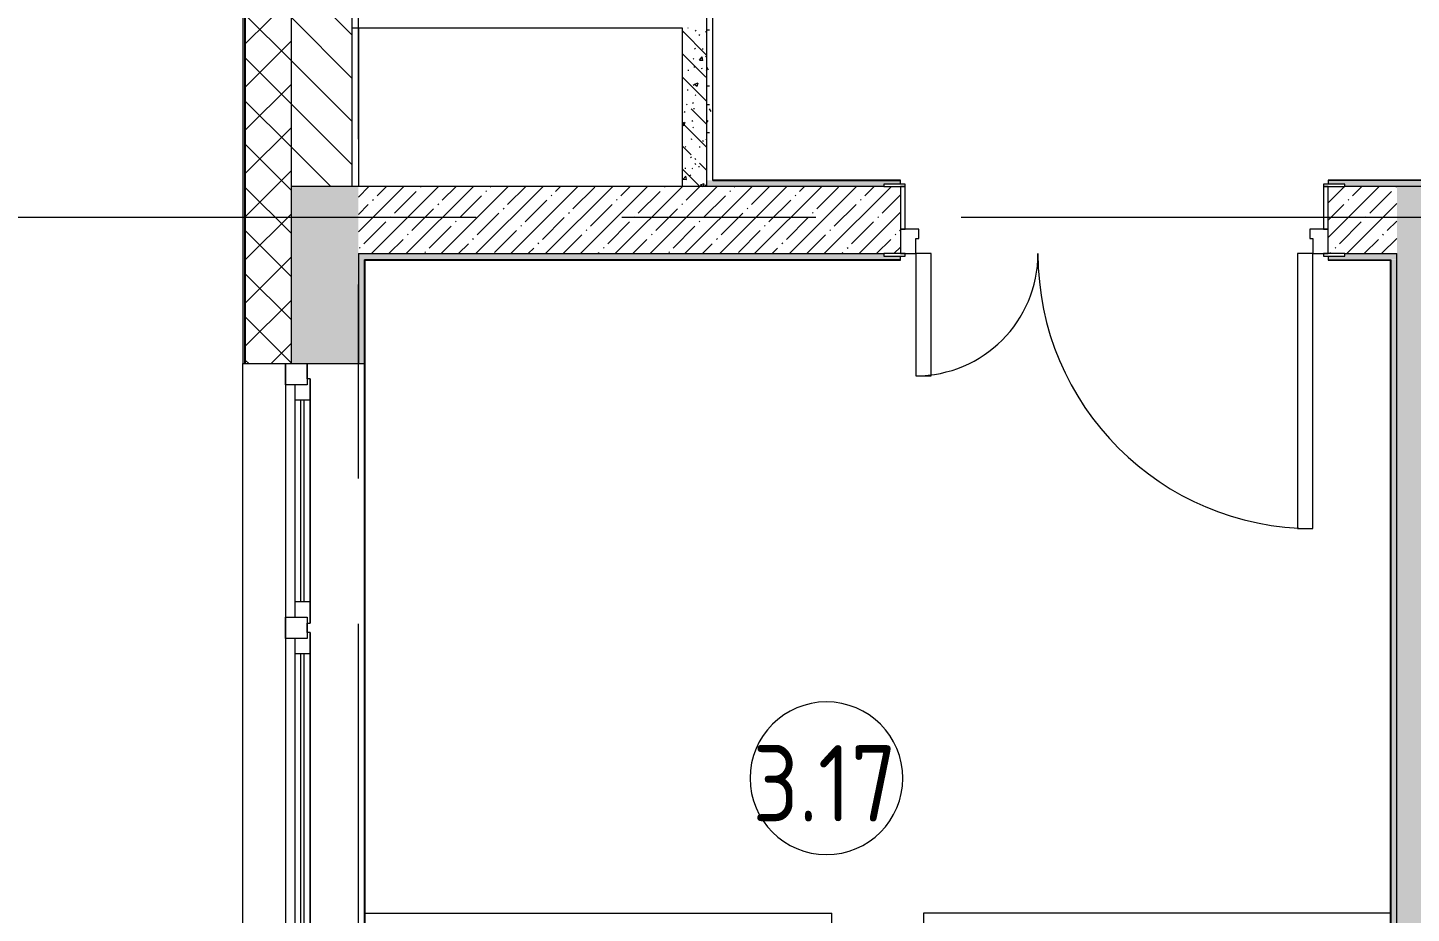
# Model space of a CAD drawing. Header units: millimetres. Extents: x -5714 to 188114, y -8553 to 29000.
# Drawn here: x -973 to 3557, y 5520 to 8420 of the extents above; entities that cross this region are included whole.
import ezdxf

# ---------------------------------------------------------------- set-up
doc = ezdxf.new("R2010")
doc.units = ezdxf.units.MM
doc.linetypes.add('Осевая', pattern=[3175, 635, -476.25, 1587.5, -476.25])
for name, color, linetype, lineweight in [('A-AREA-IDEN', 7, 'Continuous', 9), ('A-DOOR', 7, 'Continuous', 9), ('A-DOOR-1', 7, 'Continuous', 13), ('A-DOOR-FRAM', 7, 'Continuous', 13), ('A-GLAZ', 7, 'Continuous', 9), ('A-GLAZ-1', 7, 'Continuous', 13), ('A-WALL', 7, 'Continuous', 9), ('I-WALL', 7, 'Continuous', 9), ('S-STRS-1', 7, 'Continuous', 9), ('Оси-2', 7, 'Осевая', 9)]:
    doc.layers.add(name, color=color, linetype=linetype, lineweight=lineweight)
doc.layers.add('A-WALL-1', color=7, linetype='Continuous', lineweight=9, true_color=0x3c3c3c)
doc.layers.add('A-WALL-FNSH-1', color=7, linetype='Continuous', lineweight=9, true_color=0x3c3c3c)
doc.styles.add('GOST Common', font='GOST_Common.ttf', dxfattribs={"width": 0.9, "height": 250})
pattern_1 = [(45, (0, 0), (-57.0246, 57.0246), []), (45, (57.025, 0), (-57.0246, 57.0246), [100.806, -20.161, 3.353, -16.808])]
pattern_2 = [(0, (0, 0), (121.92, 30.48), [10.058, -81.382, 10.058, -81.382, -487.68]), (0, (0, 0), (121.92, 30.48), [-182.88, 10.058, -172.822, 10.058, -81.382, -213.36]), (0, (0, 0), (121.92, 30.48), [-457.2, 10.058, -50.902, 10.058, -142.342]), (120, (45.72, 15.24), (-87.356454, 90.345817), [10.058, -81.382, 10.058, -81.382, -487.68]), (120, (45.72, 15.24), (-87.356454, 90.345817), [-182.88, 10.058, -172.822, 10.058, -81.382, -213.36]), (120, (45.72, 15.24), (-87.356454, 90.345817), [-457.2, 10.058, -50.902, 10.058, -142.342]), (240, (60.96, 76.2), (-34.563546, -120.825817), [10.058, -81.382, 10.058, -81.382, -487.68]), (240, (60.96, 76.2), (-34.563546, -120.825817), [-182.88, 10.058, -172.822, 10.058, -81.382, -213.36]), (240, (60.96, 76.2), (-34.563546, -120.825817), [-457.2, 10.058, -50.902, 10.058, -142.342])]

# ---------------------------------------------------------------- blocks, each defined once
blk = doc.blocks.new('120_Окно_СКБ_2Ст - 120_Окно_СКБ_2Ст 2100х2400 _мал створка справа_-V9-План размещения напольных электротехнических лючков и розеток 3 этажа в осях 1-12')
at = {"layer": 'A-GLAZ'}
for p, q in [((1050, -57), (-1050, -57)), ((-1050, -127), (-1000, -127)), ((-930, -107), (100, -107)), ((100, -117), (-930, -117)), ((170, -127), (200, -127)), ((270, -107), (930, -107)), ((930, -117), (270, -117)), ((1000, -127), (1050, -127))]:
    blk.add_line(p, q, dxfattribs=at)
at = {"layer": 'A-GLAZ-1'}
for p, q in [((-1050, -127), (-1050, -57)), ((-1050, -57), (-980, -57)), ((-980, -57), (-980, -127)), ((150, -87), (-980, -87)), ((-980, -87), (-980, -127)), ((-930, -137), (-930, -87)), ((100, -137), (100, -87)), ((150, -127), (150, -57)), ((150, -57), (220, -57)), ((150, -127), (150, -87)), ((220, -57), (220, -127)), ((980, -87), (220, -87)), ((220, -87), (220, -127)), ((270, -137), (270, -87)), ((930, -137), (930, -87)), ((980, -127), (980, -57)), ((980, -57), (1050, -57)), ((980, -127), (980, -87)), ((1050, -57), (1050, -127)), ((-980, -127), (-1050, -127)), ((-980, -127), (-1000, -127)), ((-1000, -127), (-1000, -137)), ((220, -127), (150, -127)), ((170, -127), (150, -127)), ((170, -137), (170, -127)), ((220, -127), (200, -127)), ((200, -127), (200, -137)), ((1050, -127), (980, -127)), ((1000, -127), (980, -127)), ((1000, -137), (1000, -127)), ((-1000, -137), (170, -137)), ((170, -137), (-1000, -137)), ((200, -137), (1000, -137)), ((1000, -137), (200, -137))]:
    blk.add_line(p, q, dxfattribs=at)
blk = doc.blocks.new('110_Дверь_СКБ_2Ст - Д-1 Лестничная клетка EIS60-24280000-План размещения напольных электротехнических лючков и розеток 3 этажа в осях 1-12')
at = {"layer": 'A-DOOR'}
for centre, radius, start, end in [((-637.5, 110), 900, 0, 90), ((662.5, 110), 400, 90, 180)]:
    blk.add_arc(centre, radius, start, end, dxfattribs=at)
at = {"layer": 'A-DOOR-1'}
for p, q in [((-637.5, 1010), (-637.5, 110)), ((-587.5, 1010), (-637.5, 1010)), ((-587.5, 110), (-587.5, 1010)), ((662.5, 510), (612.5, 510)), ((612.5, 510), (612.5, 110)), ((662.5, 110), (662.5, 510)), ((-637.5, 110), (-587.5, 110)), ((612.5, 110), (662.5, 110))]:
    blk.add_line(p, q, dxfattribs=at)
at = {"layer": 'A-DOOR-FRAM'}
for p, q in [((-672.5, 118), (-742.5, 118)), ((-742.5, 118), (-742.5, 110)), ((-742.5, 110), (-672.5, 110)), ((-637.5, 110), (-687.5, 110)), ((-687.5, 110), (-687.5, 30)), ((-672.5, 110), (-672.5, 118)), ((-637.5, 60), (-637.5, 110)), ((662.5, 110), (662.5, 60)), ((712.5, 110), (662.5, 110)), ((767.5, 118), (697.5, 118)), ((697.5, 118), (697.5, 110)), ((697.5, 110), (767.5, 110)), ((712.5, 30), (712.5, 110)), ((767.5, 110), (767.5, 118)), ((-627.5, 60), (-637.5, 60)), ((-627.5, 30), (-627.5, 60)), ((662.5, 60), (652.5, 60)), ((652.5, 60), (652.5, 30)), ((-687.5, 30), (-627.5, 30)), ((-672.5, 30), (-687.5, 30)), ((-687.5, 30), (-687.5, -110)), ((-672.5, -110), (-672.5, 30)), ((652.5, 30), (712.5, 30)), ((712.5, 30), (697.5, 30)), ((697.5, 30), (697.5, -110)), ((712.5, -110), (712.5, 30)), ((-672.5, -110), (-742.5, -110)), ((-742.5, -110), (-742.5, -118)), ((-742.5, -118), (-672.5, -118)), ((-687.5, -110), (-672.5, -110)), ((-672.5, -118), (-672.5, -110)), ((697.5, -110), (712.5, -110)), ((767.5, -110), (697.5, -110)), ((697.5, -110), (697.5, -118)), ((697.5, -118), (767.5, -118)), ((767.5, -118), (767.5, -110))]:
    blk.add_line(p, q, dxfattribs=at)
blk = doc.blocks.new('Марка_Помещения - Номер-25198446-План размещения напольных электротехнических лючков и розеток 3 этажа в осях 1-12')
at = {"layer": 'A-AREA-IDEN'}
for start, end in [(360, 180), (180, 360)]:
    blk.add_arc((0, 0), 2.5, start, end, dxfattribs=at)

msp = doc.modelspace()

# ---------------------------------------------------------------- hatches: boundary and pattern name
at = {"layer": 'A-WALL'}
h = msp.add_hatch(dxfattribs=at)
h.set_pattern_fill('FP_9', color=256, style=0, pattern_type=2)
h.set_pattern_definition([(45, (0, 0), (-70.7107, 70.7107), []), (135, (0, 0), (-70.7107, -70.7107), [])])
h.paths.add_polyline_path([(-260, -100), (-110, -100), (-110, 5220), (-260, 5220), (-260, 4373.9)])
h.paths.add_polyline_path([(-260, 7320), (-110, 7320), (-110, 8520), (-260, 8520), (-260, 7539.4)])
h.paths.add_polyline_path([(-260, 10820), (-110, 10820), (-110, 12220), (-260, 12220), (-260, 11232.5)])
h.paths.add_polyline_path([(-110, 13120), (-110, 15073), (-260, 15073), (-260, 13120)])
at = {"layer": 'I-WALL'}
h = msp.add_hatch(dxfattribs=at)
h.set_pattern_fill('FP_8', color=256, style=0, pattern_type=2)
h.set_pattern_definition([(135, (0, 0), (-70.7107, -70.7107), [])])
h.paths.add_polyline_path([(90, 7900), (90, 8520), (-110, 8520), (-110, 7900)])
h.paths.add_polyline_path([(-110, 10820), (90, 10820), (90, 10900), (-110, 10900)])
h.paths.add_polyline_path([(90, 11400), (90, 12220), (-110, 12220), (-110, 11400)])
h.paths.add_polyline_path([(57.8, 13120), (90, 13120), (90, 14680), (-110, 14680), (-110, 13120)])
h = msp.add_hatch(dxfattribs=at)
h.set_pattern_fill('FP_35', color=256, style=0, pattern_type=2)
h.set_pattern_definition(pattern_2)
h.paths.add_polyline_path([(1250, 7920), (1270, 7920), (1270, 8520), (1250, 8520), (1250, 8420)])
h = msp.add_hatch(dxfattribs=at)
h.set_pattern_fill('FP_17', color=256, style=0, pattern_type=2)
h.set_pattern_definition([(135, (0, 0), (-75.4342, -75.4342), [106.68, -17.78, 3.556, -17.78]), (135, (0, 75.39), (-75.4342, -75.4342), []), (50, (0, 0), (127.5292, -11.1576), [13.335, -146.685]), (355, (0, 0), (-24.6697, 133.74), [10.668, -117.348]), (100.451, (10.63, -0.93), (102.8597, 122.5818), [11.333, -124.663]), (46.184, (0, 35.56), (189.7552, -29.4304), [20.002, -220.027]), (96.636, (15.81, 33.1), (166.182, 173.1996), [17, -186.995]), (351.184, (0, 35.56), (166.184, 173.1976), [16.002, -176.022]), (21, (17.78, 26.67), (106.1303, -71.586), [13.335, -146.685]), (326, (17.78, 26.67), (43.2619, 128.9318), [10.668, -117.348]), (71.451, (26.62, 20.7), (149.392, 57.345), [11.333, -124.663]), (37.5, (0, 0), (2.16223, 59.18836), [3.353, -112.573, 3.353, -115.773, -117.792]), (37.5, (0, 0), (2.16223, 59.18836), [-235.052, 3.353, -114.44]), (7.5, (0, 0), (46.77386, 70.12615), [3.353, -64.567, 3.353, -109.906, -44.894]), (7.5, (0, 0), (46.77386, 70.12615), [-181.178, 3.353, -41.542]), (327.5, (-39.65, 0), (94.91367, -4.0101), [3.353, -41.097, 3.353, -135.331, -184.023]), (327.5, (-39.65, 0), (94.91367, -4.0101), [-183.134, 3.353, -180.67]), (317.5, (-57.43, 0), (103.6906, 17.7988), [3.353, -54.432, 3.353, -88.748, -130.683]), (317.5, (-57.43, 0), (103.6906, 17.7988), [-149.885, 3.353, -127.33])])
h.paths.add_polyline_path([(1250, 7900), (1250, 8420), (1170, 8420), (1170, 7900)])
h = msp.add_hatch(dxfattribs=at)
h.set_pattern_fill('FP_10', color=256, style=0, pattern_type=2)
h.set_pattern_definition(pattern_1)
h.paths.add_polyline_path([(-110, -100), (110, -100), (110, 5220), (-110, 5220), (-110, 4373.9)])
h.paths.add_polyline_path([(110, 7320), (110, 7900), (-110, 7900), (-110, 7320)])
h = msp.add_hatch(dxfattribs=at)
h.set_pattern_fill('FP_10', color=256, style=0, pattern_type=2)
h.set_pattern_definition(pattern_1)
h.paths.add_polyline_path([(3750, 7680), (3750, 7900), (3730, 7900), (3730, 7680)])
h.paths.add_polyline_path([(3357.5, 7680), (3510, 7680), (3510, 7900), (3285, 7900), (3285, 7680), (3340, 7680)])
h.paths.add_polyline_path([(1830, 7680), (1885, 7680), (1885, 7900), (110, 7900), (110, 7680), (1067.4, 7680)])
h = msp.add_hatch(dxfattribs=at)
h.set_pattern_fill('FP_35', color=256, style=0, pattern_type=2)
h.set_pattern_definition(pattern_2)
h.paths.add_polyline_path([(38086.5, 7900), (38282.7, 7900.8), (38282.7, 7920), (33010, 7920), (33010, 7900), (37990, 7900)])
h.paths.add_polyline_path([(30510, 7900), (30510, 7920), (27465, 7920), (27465, 7908), (27495, 7908), (27495, 7900), (29809.7, 7900)])
h.paths.add_polyline_path([(26335, 7900), (26335, 7908), (26365, 7908), (26365, 7920), (24051, 7920), (24051, 7900), (26160, 7900)])
h.paths.add_polyline_path([(22611, 7900), (22611, 7920), (15009.3, 7920), (15009.3, 7900), (22605.8, 7900)])
h.paths.add_polyline_path([(13182.7, 7900), (13569.3, 7900), (13569.3, 7920), (6530, 7920), (6530, 7900), (12760, 7900)])
h.paths.add_polyline_path([(3759.7, 7900), (4030, 7900), (4030, 7920), (3285, 7920), (3285, 7908), (3340, 7908), (3340, 7900), (3730, 7900)])
h.paths.add_polyline_path([(1830, 7900), (1830, 7908), (1885, 7908), (1885, 7920), (1250, 7920), (1250, 7900)])
h = msp.add_hatch(dxfattribs=at)
h.set_pattern_fill('FP_10', color=256, style=0, pattern_type=2)
h.set_pattern_definition(pattern_1)
h.paths.add_polyline_path([(3510, -100), (3730, -100), (3730, 7900), (3510, 7900), (3510, 120)])
h = msp.add_hatch(dxfattribs=at)
h.set_pattern_fill('FP_35', color=256, style=0, pattern_type=2)
h.set_pattern_definition(pattern_2)
h.paths.add_polyline_path([(3510, 7660), (3510, 7680), (3340, 7680), (3340, 7672), (3285, 7672), (3285, 7660), (3490, 7660)])
h.paths.add_polyline_path([(1885, 7660), (1885, 7672), (1830, 7672), (1830, 7680), (110, 7680), (110, 7660), (1865, 7660)])
h = msp.add_hatch(dxfattribs=at)
h.set_pattern_fill('FP_35', color=256, style=0, pattern_type=2)
h.set_pattern_definition(pattern_2)
h.paths.add_polyline_path([(110, 120), (130, 120), (130, 5220), (110, 5220), (110, 4373.9)])
h.paths.add_polyline_path([(130, 7320), (130, 7660), (110, 7660), (110, 7320)])
h = msp.add_hatch(dxfattribs=at)
h.set_pattern_fill('FP_35', color=256, style=0, pattern_type=2)
h.set_pattern_definition(pattern_2)
h.paths.add_polyline_path([(3490, 140), (3510, 140), (3510, 7660), (3490, 7659), (3490, 141)])

# ---------------------------------------------------------------- linework, layer by layer
at = {"layer": 'A-WALL'}
for p, q in [((-263, 8520), (-263, 7320)), ((-260, 8520), (-260, 7320)), ((-110, 8520), (-110, 7320)), ((1250, 8500), (1250, 7900)), ((1830, 7900), (1250, 7900)), ((1271, 7921), (1271, 7920)), ((4030, 7900), (3340, 7900)), ((110, 7680), (1830, 7680)), ((110, 7680), (110, 7320)), ((130, 7660), (130, 7320)), ((130, 7320), (130, 7660)), ((1885, 7660), (130, 7660)), ((3285, 7660), (3490, 7660)), ((3340, 7680), (3510, 7680)), ((3490, 7659), (3489, 7659)), ((3510, 120), (3510, 7680)), ((-268, 5220), (-268, 7320))]:
    msp.add_line(p, q, dxfattribs=at)
at = {"layer": 'A-WALL-1'}
for p, q in [((90, 7900), (90, 8540)), ((1270, 7920), (1270, 8520)), ((90, 8420), (1170, 8420)), ((1170, 8420), (1170, 7900)), ((1250, 7900), (-110, 7900)), ((1271, 7920), (1270, 7920)), ((1885, 7908), (1885, 7920)), ((4030, 7920), (3285, 7920)), ((3285, 7920), (3285, 7908)), ((1885, 7660), (1885, 7672)), ((3285, 7672), (3285, 7660)), ((3490, 7660), (3490, 141)), ((-260, 7320), (130, 7320))]:
    msp.add_line(p, q, dxfattribs=at)
at = {"layer": 'A-WALL-FNSH-1'}
for p, q in [((-268, 8520), (-268, 7320)), ((1271, 7921), (1271, 8521)), ((1885, 7921), (1271, 7921)), ((1271, 7920), (1885, 7920)), ((1885, 7920), (1885, 7921)), ((4030, 7921), (3285, 7921)), ((3285, 7921), (3285, 7920)), ((130, 7659), (1885, 7659)), ((131, 7659), (131, 7660)), ((1885, 7659), (1885, 7660)), ((3285, 7660), (3285, 7659)), ((3285, 7659), (3489, 7659)), ((-268, 7320), (-260, 7320)), ((130, 7320), (131, 7320))]:
    msp.add_line(p, q, dxfattribs=at)
at = {"layer": 'I-WALL'}
for p, q in [((110, 8420), (110, 7900)), ((131, 7659), (131, 141)), ((3489, 5459.5), (3489, 7659)), ((130, 5220), (130, 7320)), ((130, 7320), (130, 5220)), ((130, 7320), (131, 7320)), ((131, 5620), (130, 5620)), ((130, 5527.5), (131, 5527.5))]:
    msp.add_line(p, q, dxfattribs=at)
at = {"layer": 'S-STRS-1'}
for p, q in [((130, 5520), (1660, 5520)), ((1660, 5220), (1660, 5520)), ((3490, 5520), (1960, 5520)), ((1960, 5520), (1960, 5220)), ((3490, 5520), (1960, 5520))]:
    msp.add_line(p, q, dxfattribs=at)
at = {"layer": 'Оси-2'}
for p, q in [((110, 593.7), (110, 12880)), ((-2202.5, 7800), (36260, 7800))]:
    msp.add_line(p, q, dxfattribs=at)

# ---------------------------------------------------------------- block references
at = {"layer": 'A-AREA-IDEN', "xscale": 99.99999999999993, "yscale": 99.99999999999993, "zscale": 99.99999999999993}
msp.add_blockref('Марка_Помещения - Номер-25198446-План размещения напольных электротехнических лючков и розеток 3 этажа в осях 1-12', (1642.5, 5962.3), dxfattribs=at)
at = {"layer": 'A-DOOR', "rotation": 180}
msp.add_blockref('110_Дверь_СКБ_2Ст - Д-1 Лестничная клетка EIS60-24280000-План размещения напольных электротехнических лючков и розеток 3 этажа в осях 1-12', (2597.5, 7790), dxfattribs=at)
at = {"layer": 'A-GLAZ', "rotation": 89.99999999999991}
msp.add_blockref('120_Окно_СКБ_2Ст - 120_Окно_СКБ_2Ст 2100х2400 _мал створка справа_-V9-План размещения напольных электротехнических лючков и розеток 3 этажа в осях 1-12', (-185, 6270), dxfattribs=at)

# ---------------------------------------------------------------- texts
at = {"layer": 'A-AREA-IDEN', "insert": (1400.7, 6070.8), "char_height": 250, "width": 606.076, "attachment_point": 1, "style": 'GOST Common'}
msp.add_mtext('3.17', dxfattribs=at)

doc.saveas('drawing.dxf')
